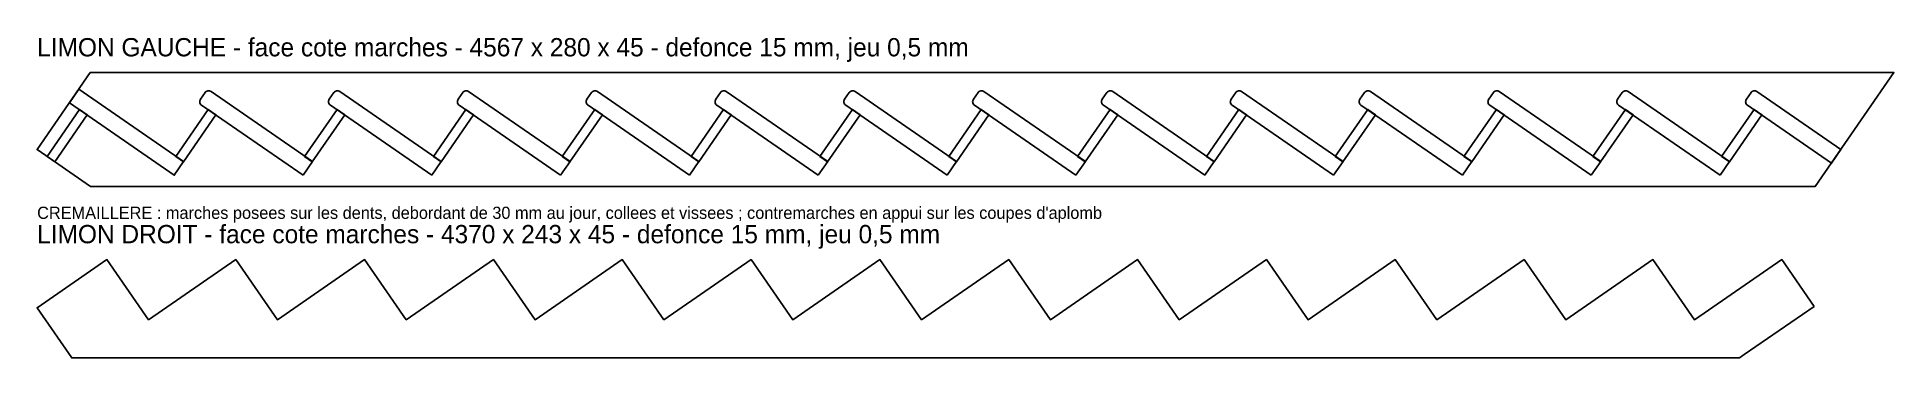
# Model space of a CAD drawing. Header units: millimetres. Extents: x 0 to 4566, y 0 to 789.
import ezdxf

# ---------------------------------------------------------------- set-up
doc = ezdxf.new("R2010")
doc.units = ezdxf.units.MM
for name, color, linetype in [('DECOUPE', 7, 'CONTINUOUS'), ('DEFONCE', 1, 'CONTINUOUS'), ('TEXTE', 3, 'CONTINUOUS')]:
    doc.layers.add(name, color=color, linetype=linetype)

msp = doc.modelspace()

# ---------------------------------------------------------------- linework, layer by layer
at = {"layer": 'DECOUPE'}
for points in [[(130.676, 701.814), (447.491, 701.814), (764.306, 701.814), (1081.121, 701.814), (1397.937, 701.814), (1714.752, 701.814), (2031.567, 701.814), (2348.383, 701.814), (2665.198, 701.814), (2982.013, 701.814), (3298.829, 701.814), (3615.644, 701.814), (3932.459, 701.814), (4249.274, 701.814), (4566.09, 701.814), (4372.917, 422.02), (4056.102, 422.02), (3739.287, 422.02), (3422.471, 422.02), (3105.656, 422.02), (2788.841, 422.02), (2472.025, 422.02), (2155.21, 422.02), (1838.395, 422.02), (1521.58, 422.02), (1204.764, 422.02), (887.949, 422.02), (571.134, 422.02), (254.318, 422.02), (131.112, 422.02), (0, 512.542)], [(4369.896, 126.811), (4290.355, 242.02), (4075.807, 93.894), (3973.539, 242.02), (3758.992, 93.894), (3656.724, 242.02), (3442.176, 93.894), (3339.909, 242.02), (3125.361, 93.894), (3023.093, 242.02), (2808.546, 93.894), (2706.278, 242.02), (2491.731, 93.894), (2389.463, 242.02), (2174.915, 93.894), (2072.647, 242.02), (1858.1, 93.894), (1755.832, 242.02), (1541.285, 93.894), (1439.017, 242.02), (1224.469, 93.894), (1122.201, 242.02), (907.654, 93.894), (805.386, 242.02), (590.839, 93.894), (488.571, 242.02), (274.023, 93.894), (171.756, 242.02), (0, 123.438), (85.223, 0), (402.038, 0), (718.854, 0), (1035.669, 0), (1352.484, 0), (1669.3, 0), (1986.115, 0), (2302.93, 0), (2619.746, 0), (2936.561, 0), (3253.376, 0), (3570.192, 0), (3887.007, 0), (4186.221, 0), (4198.141, 8.229)]]:
    msp.add_lwpolyline(points, close=True, dxfattribs=at)
at = {"layer": 'DEFONCE'}
for points in [[(79.258, 627.339), (337.008, 449.385), (360.303, 483.125), (102.552, 661.079)], [(24.276, 495.781), (43.203, 482.714), (123.029, 598.334), (104.102, 611.402)], [(340.807, 495.37), (359.735, 482.302), (439.844, 598.334), (420.917, 611.402)], [(657.623, 495.37), (676.55, 482.302), (756.66, 598.334), (737.733, 611.402)], [(974.438, 495.37), (993.365, 482.302), (1073.475, 598.334), (1054.548, 611.402)], [(1291.253, 495.37), (1310.181, 482.302), (1390.29, 598.334), (1371.363, 611.402)], [(1608.069, 495.37), (1626.996, 482.302), (1707.106, 598.334), (1688.178, 611.402)], [(1924.884, 495.37), (1943.811, 482.302), (2023.921, 598.334), (2004.994, 611.402)], [(2241.699, 495.37), (2260.626, 482.302), (2340.736, 598.334), (2321.809, 611.402)], [(2558.515, 495.37), (2577.442, 482.302), (2657.552, 598.334), (2638.624, 611.402)], [(2875.33, 495.37), (2894.257, 482.302), (2974.367, 598.334), (2955.44, 611.402)], [(3192.145, 495.37), (3211.072, 482.302), (3291.182, 598.334), (3272.255, 611.402)], [(3508.96, 495.37), (3527.888, 482.302), (3607.997, 598.334), (3589.07, 611.402)], [(3825.776, 495.37), (3844.703, 482.302), (3924.813, 598.334), (3905.886, 611.402)], [(4142.591, 495.37), (4161.518, 482.302), (4241.628, 598.334), (4222.701, 611.402)]]:
    msp.add_lwpolyline(points, close=True, dxfattribs=at)
for points in [[(653.824, 449.385), (677.118, 483.125), (427.596, 655.398, 0.414214), (412.99, 652.722), (401.627, 636.264, 0.414214), (404.302, 621.658)], [(970.639, 449.385), (993.933, 483.125), (744.412, 655.398, 0.414214), (729.805, 652.722), (718.442, 636.264, 0.414214), (721.117, 621.658)], [(1287.454, 449.385), (1310.749, 483.125), (1061.227, 655.398, 0.414214), (1046.621, 652.722), (1035.258, 636.264, 0.414214), (1037.933, 621.658)], [(1604.27, 449.385), (1627.564, 483.125), (1378.042, 655.398, 0.414214), (1363.436, 652.722), (1352.073, 636.264, 0.414214), (1354.748, 621.658)], [(1921.085, 449.385), (1944.379, 483.125), (1694.858, 655.398, 0.414214), (1680.251, 652.722), (1668.888, 636.264, 0.414214), (1671.563, 621.658)], [(2237.9, 449.385), (2261.195, 483.125), (2011.673, 655.398, 0.414214), (1997.067, 652.722), (1985.704, 636.264, 0.414214), (1988.379, 621.658)], [(2554.716, 449.385), (2578.01, 483.125), (2328.488, 655.398, 0.414214), (2313.882, 652.722), (2302.519, 636.264, 0.414214), (2305.194, 621.658)], [(2871.531, 449.385), (2894.825, 483.125), (2645.304, 655.398, 0.414214), (2630.697, 652.722), (2619.334, 636.264, 0.414214), (2622.009, 621.658)], [(3188.346, 449.385), (3211.641, 483.125), (2962.119, 655.398, 0.414214), (2947.513, 652.722), (2936.149, 636.264, 0.414214), (2938.825, 621.658)], [(3505.162, 449.385), (3528.456, 483.125), (3278.934, 655.398, 0.414214), (3264.328, 652.722), (3252.965, 636.264, 0.414214), (3255.64, 621.658)], [(3821.977, 449.385), (3845.271, 483.125), (3595.749, 655.398, 0.414214), (3581.143, 652.722), (3569.78, 636.264, 0.414214), (3572.455, 621.658)], [(4138.792, 449.385), (4162.086, 483.125), (3912.565, 655.398, 0.414214), (3897.958, 652.722), (3886.595, 636.264, 0.414214), (3889.27, 621.658)], [(4412.404, 479.213), (4435.698, 512.953), (4229.38, 655.398, 0.414214), (4214.774, 652.722), (4203.411, 636.264, 0.414214), (4206.086, 621.658)]]:
    msp.add_lwpolyline(points, format="xyb", close=True, dxfattribs=at)

# ---------------------------------------------------------------- texts
at = {"layer": 'TEXTE'}
for s, height, p in [('LIMON GAUCHE - face cote marches - 4567 x 280 x 45 - defonce 15 mm, jeu 0,5 mm', 45, (0, 741.814)), ("CREMAILLERE : marches posees sur les dents, debordant de 30 mm au jour, collees et vissees ; contremarches en appui sur les coupes d'aplomb", 30, (0, 342.02)), ('LIMON DROIT - face cote marches - 4370 x 243 x 45 - defonce 15 mm, jeu 0,5 mm', 45, (0, 282.02))]:
    msp.add_text(s, height=height, dxfattribs=at).set_placement(p)

doc.saveas('drawing.dxf')
